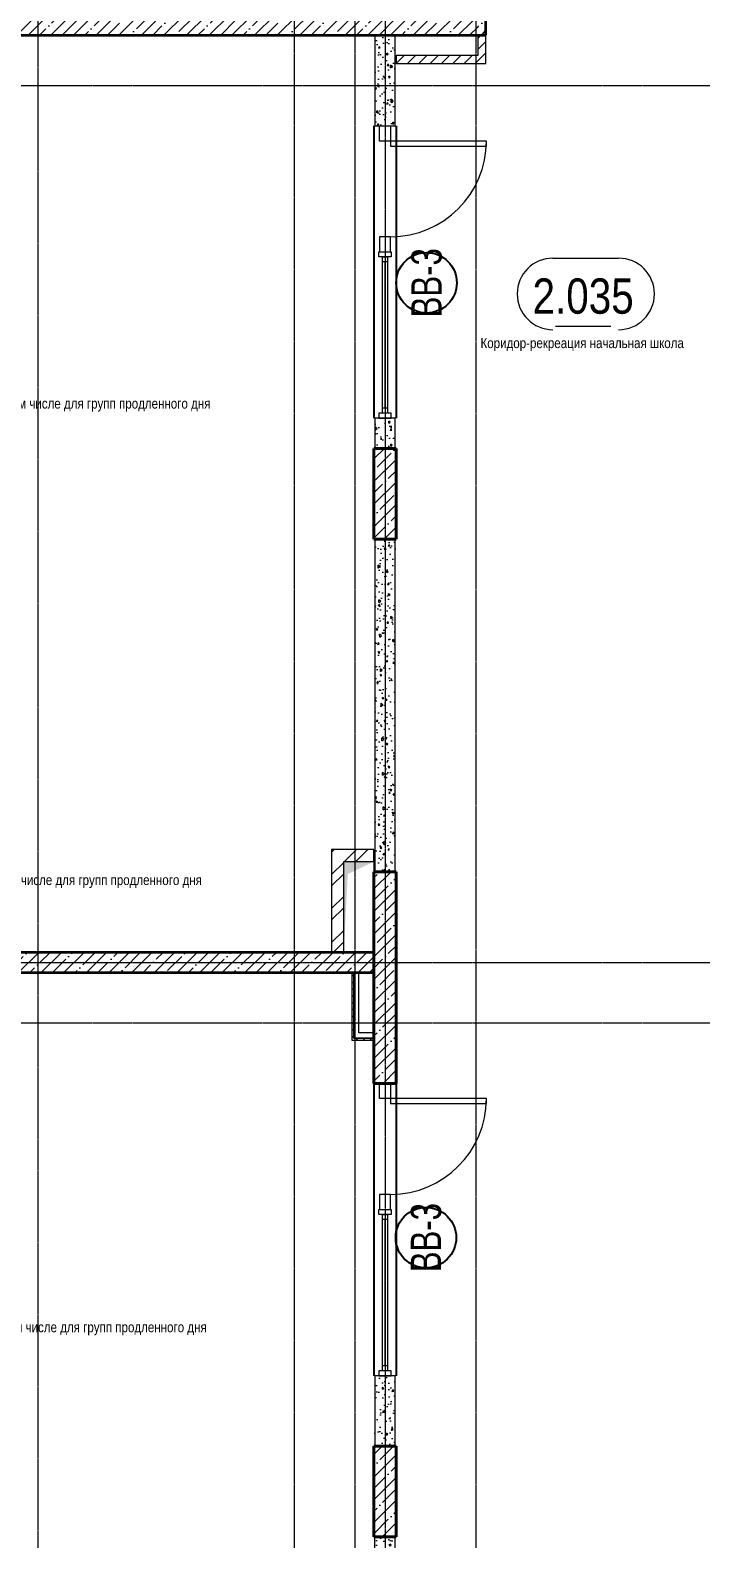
# Model space of a CAD drawing. Header units: millimetres. Extents: x -65509 to 912790, y 446 to 713294.
# Drawn here: x 192076 to 198727, y 167156 to 182125 of the extents above; entities that cross this region are included whole.
import ezdxf
from ezdxf.enums import TextEntityAlignment as Align

# ---------------------------------------------------------------- set-up
doc = ezdxf.new("R2010")
doc.units = ezdxf.units.MM
doc.linetypes.add('CENTER2', pattern=[28.575, 19.05, -3.175, 3.175, -3.175])
doc.linetypes.add('HIDDEN2', pattern=[4.7625, 3.175, -1.5875])
doc.layers.get('Defpoints').update_dxf_attribs({"color": 250})
for name, color, linetype, lineweight in [('A-AREA', 250, 'Continuous', 15), ('АР_Area', 250, 'Continuous', 5), ('АР_Витраж', 250, 'Continuous', 13), ('АР_Витраж марка', 250, 'Continuous', 9), ('АР_Двери_витраж', 250, 'Continuous', 9), ('АР_Колонны', 250, 'Continuous', 30), ('АР_площадь пом', 250, 'Continuous', 5), ('АР_Стены ГКЛ', 250, 'Continuous', 15), ('АР_Стены ЖБ', 250, 'Continuous', 35), ('АР_Стены кирпич', 250, 'Continuous', 20), ('АР_Стены ПЕНОблок', 250, 'Continuous', 20), ('АР_Штриховка', 250, 'Continuous', 0), ('ОВ_Шахты', 250, 'Continuous', 5), ('РД_Оси_100', 250, 'Continuous', 0), ('РД_проем_инж перемыч_фахверк', 250, 'Continuous', 18)]:
    doc.layers.add(name, color=color, linetype=linetype, lineweight=lineweight)
doc.layers.add('РД_Витраж_вн', color=250, linetype='Continuous')
doc.layers.add('РД_Проем', color=250, linetype='Continuous', lineweight=0, plot=False)
doc.styles.add('Arial_09', font='ARIALN.TTF', dxfattribs={"width": 0.9})
doc.styles.add('style1', font='ARIALN.TTF')
pattern_1 = [(45, (142195.16, 127275.07), (-112.2532, 112.2532), []), (45, (142307.41, 127275.07), (-112.2532, 112.2532), [198.4375, -39.6875, 0, -39.6875])]
pattern_2 = [(45, (142195.157, 127275.073), (-33.67596, 33.67596), [])]

# ---------------------------------------------------------------- blocks, each defined once
blk = doc.blocks.new('СОШ_2200_АР_ОСИ_М100_28.05.24')
at = {"layer": 'РД_Оси_100', "linetype": 'CENTER2'}
blk.add_line((49960, -6155), (49960, 139938.679), dxfattribs=at)
for points in [[(52500, 139938.679), (52500, -5755), (52358.276, -6155)], [(53100, 139938.679), (53100, -5755), (52949.266, -6155)], [(54300, 139938.679), (54300, -6155)], [(53400, 70753.904), (53400, -5755), (53550, -6155)], [(43327.994, 54300), (71363.995, 54300)], [(43327.994, 45600), (71363.995, 45600)], [(43327.994, 45000), (71363.995, 45000)]]:
    blk.add_lwpolyline(points, dxfattribs=at)
blk = doc.blocks.new('otv')
at = {"linetype": 'Continuous'}
blk.add_lwpolyline([(0, -1), (0, 0), (1, 0), (1, -1)], close=True, dxfattribs=at)
blk.add_solid([(0, -1), (0, 0), (0.135, -0.137), (1, 0)], dxfattribs=at)
blk = doc.blocks.new('MOK-МаркаПомещения1')
at = {"layer": 'A-AREA', "color": 0}
blk.add_line((-3.65, -1.94), (3.65, -1.94), dxfattribs=at)
at = {"layer": 'A-AREA', "color": 0, "style": 'style1'}
blk.add_attdef('АР-ПОМЕЩЕНИЕ:ПЛОЩАДЬ', text='', height=3, dxfattribs=at).set_placement((0, 0), align=Align.MIDDLE)
at = {"layer": 'Defpoints', "style": 'style1', "flags": 8}
blk.add_attdef('АР-ПОМЕЩЕНИЕ:НАИМЕНОВАНИЕ', text='', height=1, dxfattribs=at).set_placement((0, 2.96), align=Align.MIDDLE)
blk = doc.blocks.new('MOK-МаркаПом_овал_ареал')
for p, q in [((-2.99, 3.76), (3.52, 3.76)), ((-2.75, -3), (2.75, -3))]:
    blk.add_line(p, q)
for centre, radius, start, end in [((-2.99, 0.21), 3.55, 90, 270), ((3.52, 0.21), 3.55, 270, 90), ((-7.41, 0), 7.16, 0, 0.001)]:
    blk.add_arc(centre, radius, start, end)
at = {"color": 0, "style": 'style1'}
blk.add_attdef('АР-ПОМЕЩЕНИЕ:НОМЕР', text='', height=3, dxfattribs=at).set_placement((0.26, 0), align=Align.MIDDLE)
blk = doc.blocks.new('МаркаВитража1')
at = {"layer": 'Defpoints'}
blk.add_circle((0, 0), 3, dxfattribs=at)
at = {"color": 0, "linetype": 'ByBlock', "lineweight": -2, "style": 'Arial_09', "width": 0.9}
blk.add_attdef('АР-ОКНО:НАИМЕНОВАНИЕ', text='', height=3, dxfattribs=at).set_placement((0, 0), align=Align.MIDDLE)

msp = doc.modelspace()

# ---------------------------------------------------------------- hatches: boundary and pattern name
at = {"layer": 'АР_Стены ГКЛ', "linetype": 'Continuous', "lineweight": 0}
h = msp.add_hatch(dxfattribs=at)
h.set_pattern_fill('ANSI31', color=256, scale=15, style=0)
h.set_pattern_definition(pattern_2)
h.paths.add_polyline_path([(195265.056, 172105.073), (195285.056, 172125.073), (195285.056, 172775.073), (195265.056, 172775.073)], flags=0)
h = msp.add_hatch(dxfattribs=at)
h.set_pattern_fill('ANSI31', color=256, scale=15, style=0)
h.set_pattern_definition(pattern_2)
h.paths.add_polyline_path([(195485.056, 172105.073), (195485.056, 172125.073), (195285.056, 172125.073), (195265.056, 172105.073)], flags=0)
at = {"layer": 'АР_Штриховка', "linetype": 'Continuous', "lineweight": 5}
h = msp.add_hatch(dxfattribs=at)
h.set_pattern_fill('ANSI35', color=256, scale=25, angle=-360, style=0)
h.set_pattern_definition([(45, (142195.16, 127275.07), (-112.2532, 112.2532), []), (45, (142307.41, 127275.07), (-112.2532, 112.2532), [198.4375, -39.6875, 0, -39.6875])])
h.paths.add_polyline_path([(196595.157, 186475.073), (196395.157, 186275.073), (196395.157, 185975.073), (196595.157, 185975.073)], flags=0)
h.paths.add_polyline_path([(196595.157, 184175.073), (196395.157, 184175.073), (196395.157, 182275.073), (196595.157, 182075.073)], flags=0)
h = msp.add_hatch(dxfattribs=at)
h.set_pattern_fill('ANSI35', color=256, scale=25, angle=-360, style=0)
h.set_pattern_definition([(45, (142195.16, 127275.07), (-112.2532, 112.2532), []), (45, (142307.41, 127275.07), (-112.2532, 112.2532), [198.4375, -39.6875, 0, -39.6875])])
h.paths.add_polyline_path([(196595.157, 182075.073), (196395.157, 182275.073), (187895.157, 182275.073), (187695.157, 182075.073)], flags=0)
at = {"layer": 'АР_Штриховка', "linetype": 'Continuous', "lineweight": 0}
h = msp.add_hatch(dxfattribs=at)
h.set_pattern_fill('AR-CONC', color=256, angle=45, style=0)
h.set_pattern_definition([(95, (142195.16, 127275.07), (140.09465, 117.55338), [19.05, -209.55]), (40, (142195.16, 127275.07), (-160.01845, 110.17673), [15.24, -167.6406]), (145.45144, (142206.83, 127284.87), (-19.9238, 227.7301), [16.19, -178.09024]), (91.1842, (142159.24, 127311), (221.41024, 161.9534), [28.575, -314.325]), (141.63556, (142177.7, 127324.5), (-7.0866, 342.8268), [24.285, -267.1356]), (36.18415, (142159.24, 127311), (-7.0866, 342.8268), [22.86, -251.4597]), (66, (142186.18, 127319.97), (179.51998, 34.89515), [19.05, -209.55]), (11, (142186.18, 127319.97), (-86.53993, 173.9412), [15.24, -167.64]), (116.45145, (142201.14, 127322.88), (92.98005, 208.83634), [16.19, -178.08994]), (82.5, (142195.16, 127275.07), (-57.60547, 61.973414), [0, -165.608, 0, -170.18, 0, -168.275]), (52.5, (142195.16, 127275.07), (-23.58973, 118.087), [0, -97.028, 0, -161.798, 0, -64.135]), (12.5, (142155.105, 127235.02), (99.927863, 91.826196), [0, -63.5, 0, -198.12, 0, -262.89]), (2.5, (142137.14, 127217.06), (86.7639, 122.7224), [0, -82.55, 0, -131.572, 0, -186.69])])
h.paths.add_polyline_path([(195495.157, 177974.073), (195695.157, 177974.073), (195695.157, 178275.073), (195495.157, 178275.073)], flags=0)
h.paths.add_polyline_path([(195495.157, 181175.073), (195695.157, 181175.073), (195695.157, 182075.073), (195495.157, 182075.073)], flags=0)
at = {"layer": 'АР_Штриховка', "linetype": 'Continuous', "lineweight": 0, "ltscale": 0.5}
h = msp.add_hatch(dxfattribs=at)
h.set_pattern_fill('ANSI31', color=256, scale=25, angle=-360, style=0)
h.set_pattern_definition([(45, (142195.16, 127275.07), (-56.1266, 56.1266), [])])
h.paths.add_polyline_path([(196595.157, 182075.073), (196515.157, 182075.073), (196515.157, 181875.073), (196595.157, 181795.073)], flags=0)
h = msp.add_hatch(dxfattribs=at)
h.set_pattern_fill('ANSI31', color=256, scale=25, style=0)
h.set_pattern_definition([(45, (142195.16, 127275.07), (-56.1266, 56.1266), [])])
h.paths.add_polyline_path([(196595.157, 181795.073), (196515.157, 181875.073), (195705.157, 181875.073), (195705.157, 181795.073)], flags=0)
at = {"layer": 'АР_Штриховка', "linetype": 'Continuous', "lineweight": 5}
h = msp.add_hatch(dxfattribs=at)
h.set_pattern_fill('ANSI35', color=256, scale=25, style=0)
h.set_pattern_definition(pattern_1)
h.paths.add_polyline_path([(195485.157, 177075.073), (195705.157, 177075.073), (195705.157, 177975.073), (195485.157, 177975.073)], flags=0)
at = {"layer": 'АР_Штриховка', "linetype": 'Continuous', "lineweight": 0}
h = msp.add_hatch(dxfattribs=at)
h.set_pattern_fill('AR-CONC', color=256, angle=45, style=0)
h.set_pattern_definition([(95, (142195.16, 127275.07), (140.09465, 117.55338), [19.05, -209.55]), (40, (142195.16, 127275.07), (-160.01845, 110.17673), [15.24, -167.6406]), (145.45144, (142206.83, 127284.87), (-19.9238, 227.7301), [16.19, -178.09024]), (91.1842, (142159.24, 127311), (221.41024, 161.9534), [28.575, -314.325]), (141.63556, (142177.7, 127324.5), (-7.0866, 342.8268), [24.285, -267.1356]), (36.18415, (142159.24, 127311), (-7.0866, 342.8268), [22.86, -251.4597]), (66, (142186.18, 127319.97), (179.51998, 34.89515), [19.05, -209.55]), (11, (142186.18, 127319.97), (-86.53993, 173.9412), [15.24, -167.64]), (116.45145, (142201.14, 127322.88), (92.98005, 208.83634), [16.19, -178.08994]), (82.5, (142195.16, 127275.07), (-57.60547, 61.973414), [0, -165.608, 0, -170.18, 0, -168.275]), (52.5, (142195.16, 127275.07), (-23.58973, 118.087), [0, -97.028, 0, -161.798, 0, -64.135]), (12.5, (142155.105, 127235.02), (99.92786, 91.826196), [0, -63.5, 0, -198.12, 0, -262.89]), (2.5, (142137.14, 127217.06), (86.7639, 122.7224), [0, -82.55, 0, -131.572, 0, -186.69])])
h.paths.add_polyline_path([(195495.157, 173774.073), (195695.157, 173774.073), (195695.157, 177076.073), (195495.157, 177076.073)], flags=0)
h = msp.add_hatch(dxfattribs=at)
h.set_pattern_fill('ANSI32', color=256, scale=25, style=0)
h.set_pattern_definition([(45, (142195.16, 127275.07), (-168.3798, 168.3798), []), (45, (142307.4, 127275.07), (-168.3798, 168.3798), [])])
h.paths.add_polyline_path([(195065.241, 172975.02), (195185.241, 172975.031), (195185.157, 173875.073), (195065.146, 173995.073)], flags=0)
h = msp.add_hatch(dxfattribs=at)
h.set_pattern_fill('ANSI32', color=256, scale=25, angle=-360, style=0)
h.set_pattern_definition([(45, (142195.16, 127275.07), (-168.3798, 168.3798), []), (45, (142307.4, 127275.07), (-168.3798, 168.3798), [])])
h.paths.add_polyline_path([(195065.146, 173995.073), (195185.157, 173875.073), (195485.157, 173875.073), (195485.157, 173995.073)], flags=0)
at = {"layer": 'АР_Штриховка', "linetype": 'Continuous', "lineweight": 5}
h = msp.add_hatch(dxfattribs=at)
h.set_pattern_fill('ANSI35', color=256, scale=25, style=0)
h.set_pattern_definition(pattern_1)
h.paths.add_polyline_path([(195485.157, 171675.073), (195705.157, 171675.073), (195705.157, 173775.073), (195485.157, 173775.073)], flags=0)
h = msp.add_hatch(dxfattribs=at)
h.set_pattern_fill('ANSI35', color=256, scale=25, style=0)
h.set_pattern_definition([(45, (142195.16, 127275.07), (-112.2532, 112.2532), []), (45, (142307.41, 127275.07), (-112.2532, 112.2532), [198.4375, -39.6875, 0, -39.6875])])
h.paths.add_polyline_path([(187915.157, 172975.073), (187915.157, 172775.073), (195485.157, 172775.073), (195485.157, 172975.073)], flags=0)
at = {"layer": 'АР_Штриховка', "linetype": 'Continuous', "lineweight": 0}
h = msp.add_hatch(dxfattribs=at)
h.set_pattern_fill('AR-CONC', color=256, angle=45, style=0)
h.set_pattern_definition([(95, (142195.16, 127275.07), (140.09465, 117.55338), [19.05, -209.55]), (40, (142195.16, 127275.07), (-160.01845, 110.17673), [15.24, -167.6406]), (145.45144, (142206.83, 127284.87), (-19.9238, 227.7301), [16.19, -178.09024]), (91.1842, (142159.24, 127311), (221.41024, 161.9534), [28.575, -314.325]), (141.63556, (142177.7, 127324.5), (-7.0866, 342.8268), [24.285, -267.1356]), (36.18415, (142159.24, 127311), (-7.0866, 342.8268), [22.86, -251.4597]), (66, (142186.18, 127319.97), (179.51998, 34.89515), [19.05, -209.55]), (11, (142186.18, 127319.97), (-86.53993, 173.9412), [15.24, -167.64]), (116.45145, (142201.14, 127322.88), (92.98005, 208.83634), [16.19, -178.08994]), (82.5, (142195.16, 127275.07), (-57.60547, 61.973414), [0, -165.608, 0, -170.18, 0, -168.275]), (52.5, (142195.16, 127275.07), (-23.58973, 118.087), [0, -97.028, 0, -161.798, 0, -64.135]), (12.5, (142155.105, 127235.02), (99.92786, 91.826196), [0, -63.5, 0, -198.12, 0, -262.89]), (2.5, (142137.14, 127217.06), (86.7639, 122.7224), [0, -82.55, 0, -131.572, 0, -186.69])])
h.paths.add_polyline_path([(195495.157, 168075.073), (195695.157, 168075.073), (195695.157, 168774.073), (195495.157, 168774.073)], flags=0)
h.paths.add_polyline_path([(195495.157, 171674.073), (195695.157, 171674.073), (195695.157, 171676.073), (195495.157, 171676.073)], flags=0)
at = {"layer": 'АР_Штриховка', "linetype": 'Continuous', "lineweight": 5}
h = msp.add_hatch(dxfattribs=at)
h.set_pattern_fill('ANSI35', color=256, scale=25, style=0)
h.set_pattern_definition(pattern_1)
h.paths.add_polyline_path([(195485.157, 167175.073), (195705.157, 167175.073), (195705.157, 168075.073), (195485.157, 168075.073)], flags=0)
at = {"layer": 'АР_Штриховка', "linetype": 'Continuous', "lineweight": 0}
h = msp.add_hatch(dxfattribs=at)
h.set_pattern_fill('AR-CONC', color=256, angle=45, style=0)
h.set_pattern_definition([(95, (142195.16, 127275.07), (140.09465, 117.55338), [19.05, -209.55]), (40, (142195.16, 127275.07), (-160.01845, 110.17673), [15.24, -167.6406]), (145.45144, (142206.83, 127284.87), (-19.9238, 227.7301), [16.19, -178.09024]), (91.1842, (142159.24, 127311), (221.41024, 161.9534), [28.575, -314.325]), (141.63556, (142177.7, 127324.5), (-7.0866, 342.8268), [24.285, -267.1356]), (36.18415, (142159.24, 127311), (-7.0866, 342.8268), [22.86, -251.4597]), (66, (142186.18, 127319.97), (179.51998, 34.89515), [19.05, -209.55]), (11, (142186.18, 127319.97), (-86.53993, 173.9412), [15.24, -167.64]), (116.45145, (142201.14, 127322.88), (92.98005, 208.83634), [16.19, -178.08994]), (82.5, (142195.16, 127275.07), (-57.60547, 61.973414), [0, -165.608, 0, -170.18, 0, -168.275]), (52.5, (142195.16, 127275.07), (-23.58973, 118.087), [0, -97.028, 0, -161.798, 0, -64.135]), (12.5, (142155.105, 127235.02), (99.92786, 91.826196), [0, -63.5, 0, -198.12, 0, -262.89]), (2.5, (142137.14, 127217.06), (86.7639, 122.7224), [0, -82.55, 0, -131.572, 0, -186.69])])
h.paths.add_polyline_path([(195495.157, 165074.073), (195695.157, 165074.073), (195695.157, 165625.073), (195495.157, 165625.073)], flags=0)
h.paths.add_polyline_path([(195495.157, 165625.073), (195695.157, 165625.073), (195695.157, 166595.073), (195495.157, 166595.073)], flags=0)
h.paths.add_polyline_path([(195495.157, 166595.073), (195695.157, 166595.073), (195695.157, 167175.073), (195495.157, 167175.073)], flags=0)

# ---------------------------------------------------------------- linework, layer by layer
at = {"layer": 'АР_Витраж', "linetype": 'Continuous', "lineweight": 5}
for p, q in [((195485.157, 178275.073), (195485.157, 179925.073)), ((195705.157, 178275.073), (195705.157, 179925.073)), ((195485.157, 168774.073), (195485.157, 170424.073)), ((195705.157, 168774.073), (195705.157, 170424.073))]:
    msp.add_line(p, q, dxfattribs=at)
at = {"layer": 'АР_Витраж', "linetype": 'Continuous', "lineweight": 13}
for p, q in [((195620.157, 179825.073), (195570.157, 179825.073)), ((195595.157, 178375.073), (195595.157, 179825.073)), ((195620.157, 178375.073), (195570.157, 178375.073)), ((195620.157, 170324.073), (195570.157, 170324.073)), ((195595.157, 168874.073), (195595.157, 170324.073)), ((195620.157, 168874.073), (195570.157, 168874.073))]:
    msp.add_line(p, q, dxfattribs=at)
for points in [[(195535.157, 179875.073), (195535.157, 179925.073), (195655.157, 179925.073), (195655.157, 179875.073)], [(195620.157, 178325.073), (195570.157, 178325.073), (195570.157, 179875.073), (195620.157, 179875.073)], [(195535.157, 178325.073), (195535.157, 178275.073), (195655.157, 178275.073), (195655.157, 178325.073)], [(195535.157, 170374.073), (195535.157, 170424.073), (195655.157, 170424.073), (195655.157, 170374.073)], [(195620.157, 168824.073), (195570.157, 168824.073), (195570.157, 170374.073), (195620.157, 170374.073)], [(195535.157, 168824.073), (195535.157, 168774.073), (195655.157, 168774.073), (195655.157, 168824.073)]]:
    msp.add_lwpolyline(points, close=True, dxfattribs=at)
at = {"layer": 'АР_Двери_витраж', "linetype": 'Continuous', "lineweight": 9}
for points in [[(195540.157, 181025.073), (195540.157, 181175.073), (195650.157, 181175.073), (195650.157, 181025.073)], [(195650.157, 181025.073), (195650.157, 180975.073), (196600.157, 180975.073), (196600.157, 181025.073)], [(195540.157, 180075.073), (195540.157, 179925.073), (195650.157, 179925.073), (195650.157, 180075.073)], [(195540.157, 171524.073), (195540.157, 171674.073), (195650.157, 171674.073), (195650.157, 171524.073)], [(195650.157, 171524.073), (195650.157, 171474.073), (196600.157, 171474.073), (196600.157, 171524.073)], [(195540.157, 170574.073), (195540.157, 170424.073), (195650.157, 170424.073), (195650.157, 170574.073)]]:
    msp.add_lwpolyline(points, close=True, dxfattribs=at)
for centre in [(195650.157, 181025.073), (195650.157, 171524.073)]:
    msp.add_arc(centre, 950, 270, 0, dxfattribs=at)
at = {"layer": 'АР_Колонны', "linetype": 'HIDDEN2', "lineweight": 25}
for p, q in [((195485.157, 177975.073), (195705.157, 177975.073)), ((195485.157, 177075.073), (195485.157, 177975.073)), ((195705.157, 177975.073), (195705.157, 177075.073)), ((195705.157, 177075.073), (195485.157, 177075.073)), ((195485.157, 173775.073), (195705.157, 173775.073)), ((195485.157, 171675.073), (195485.157, 173775.073)), ((195705.157, 173775.073), (195705.157, 171675.073)), ((195705.157, 171675.073), (195485.157, 171675.073)), ((195485.157, 168075.073), (195705.157, 168075.073)), ((195485.157, 167175.073), (195485.157, 168075.073)), ((195705.157, 168075.073), (195705.157, 167175.073)), ((195705.157, 167175.073), (195485.157, 167175.073))]:
    msp.add_line(p, q, dxfattribs=at)
at = {"layer": 'АР_Колонны', "linetype": 'Continuous', "lineweight": 35}
for p, q in [((195485.157, 177975.073), (195705.157, 177975.073)), ((195485.157, 177075.073), (195485.157, 177975.073)), ((195705.157, 177075.073), (195705.157, 177975.073)), ((195485.157, 177075.073), (195705.157, 177075.073)), ((195485.157, 173775.073), (195705.157, 173775.073)), ((195485.157, 171675.073), (195485.157, 173775.073)), ((195705.157, 171675.073), (195705.157, 173775.073)), ((195485.157, 171675.073), (195705.157, 171675.073)), ((195485.157, 168075.073), (195705.157, 168075.073)), ((195485.157, 167175.073), (195485.157, 168075.073)), ((195705.157, 167175.073), (195705.157, 168075.073)), ((195485.157, 167175.073), (195705.157, 167175.073))]:
    msp.add_line(p, q, dxfattribs=at)
at = {"layer": 'АР_Стены ГКЛ', "linetype": 'Continuous', "lineweight": 5}
for p, q in [((195285.056, 172775.073), (195265.056, 172775.073)), ((195265.056, 172775.073), (195265.056, 172105.073)), ((195335.056, 172775.073), (195285.056, 172775.073)), ((195285.056, 172775.073), (195285.056, 172125.073)), ((195285.056, 172125.073), (195285.056, 172775.073)), ((195335.056, 172175.073), (195335.056, 172775.073)), ((195485.056, 172175.073), (195335.056, 172175.073)), ((195485.056, 172125.073), (195485.056, 172175.073)), ((195265.056, 172105.073), (195485.056, 172105.073)), ((195285.056, 172125.073), (195485.056, 172125.073)), ((195485.056, 172125.073), (195285.056, 172125.073)), ((195485.056, 172105.073), (195485.056, 172125.073))]:
    msp.add_line(p, q, dxfattribs=at)
at = {"layer": 'АР_Стены ЖБ', "linetype": 'Continuous', "lineweight": 35}
for p, q in [((196595.157, 182075.073), (196595.157, 184175.073)), ((187695.157, 182075.073), (196595.157, 182075.073)), ((195485.157, 172975.073), (187915.157, 172975.073)), ((195485.157, 172775.073), (195485.157, 172975.073)), ((187915.157, 172775.073), (195485.157, 172775.073))]:
    msp.add_line(p, q, dxfattribs=at)
at = {"layer": 'АР_Стены ЖБ', "linetype": 'Continuous', "lineweight": 40}
for p, q in [((195705.157, 177975.073), (195485.157, 177975.073)), ((195485.157, 177975.073), (195485.157, 177075.073)), ((195705.157, 177075.073), (195705.157, 177975.073)), ((195485.157, 177075.073), (195705.157, 177075.073)), ((195705.157, 173775.073), (195485.157, 173775.073)), ((195485.157, 173775.073), (195485.157, 171675.073)), ((195705.157, 171675.073), (195705.157, 173775.073)), ((195485.157, 171675.073), (195705.157, 171675.073)), ((195705.157, 168075.073), (195485.157, 168075.073)), ((195485.157, 168075.073), (195485.157, 167175.073)), ((195705.157, 167175.073), (195705.157, 168075.073)), ((195485.157, 167175.073), (195705.157, 167175.073))]:
    msp.add_line(p, q, dxfattribs=at)
at = {"layer": 'АР_Стены кирпич', "linetype": 'Continuous', "lineweight": 20}
for p, q in [((195065.146, 173995.073), (195065.241, 172975.02)), ((195485.157, 173995.073), (195065.146, 173995.073)), ((195485.157, 173875.073), (195485.157, 173995.073)), ((195185.241, 172975.031), (195185.157, 173875.073)), ((195185.157, 173875.073), (195485.157, 173875.073)), ((195065.241, 172975.02), (195185.241, 172975.031))]:
    msp.add_line(p, q, dxfattribs=at)
at = {"layer": 'АР_Стены ПЕНОблок', "linetype": 'Continuous', "lineweight": 20}
for p, q in [((195695.157, 182075.073), (195495.157, 182075.073)), ((195495.157, 182075.073), (195495.157, 181175.073)), ((195695.157, 181175.073), (195695.157, 182075.073)), ((196595.157, 182075.073), (196515.157, 182075.073)), ((196515.157, 182075.073), (196515.157, 181875.073)), ((196595.157, 181795.073), (196595.157, 182075.073)), ((196515.157, 181875.073), (195705.157, 181875.073)), ((195705.157, 181875.073), (195705.157, 181795.073)), ((195705.157, 181795.073), (196595.157, 181795.073)), ((195495.157, 181175.073), (195695.157, 181175.073)), ((195695.157, 178275.073), (195495.157, 178275.073)), ((195495.157, 178275.073), (195495.157, 177974.073)), ((195695.157, 177974.073), (195695.157, 178275.073)), ((195495.157, 177974.073), (195695.157, 177974.073)), ((195695.157, 177076.073), (195495.157, 177076.073)), ((195495.157, 177076.073), (195495.157, 173774.073)), ((195695.157, 173774.073), (195695.157, 177076.073)), ((195495.157, 173774.073), (195695.157, 173774.073)), ((195695.157, 171676.073), (195495.157, 171676.073)), ((195495.157, 171676.073), (195495.157, 171674.073)), ((195495.157, 171674.073), (195695.157, 171674.073)), ((195695.157, 171674.073), (195695.157, 171676.073)), ((195695.157, 168774.073), (195495.157, 168774.073)), ((195495.157, 168774.073), (195495.157, 168075.073)), ((195695.157, 168075.073), (195695.157, 168774.073)), ((195495.157, 168075.073), (195695.157, 168075.073)), ((195695.157, 167175.073), (195495.157, 167175.073)), ((195495.157, 165625.073), (195495.157, 167175.073)), ((195695.157, 166595.073), (195695.157, 167175.073))]:
    msp.add_line(p, q, dxfattribs=at)
at = {"layer": 'РД_Витраж_вн', "linetype": 'Continuous', "lineweight": -3}
for p, q in [((195485.157, 181175.073), (195485.157, 178275.073)), ((195705.157, 181175.073), (195705.157, 178275.073)), ((195485.157, 171674.073), (195485.157, 168774.073)), ((195705.157, 171674.073), (195705.157, 168774.073))]:
    msp.add_line(p, q, dxfattribs=at)
at = {"layer": 'РД_Проем', "linetype": 'Continuous', "lineweight": 0}
for p, q in [((195485.157, 181175.073), (195485.157, 178275.073)), ((195705.157, 181175.073), (195705.157, 178275.073)), ((195485.157, 171674.073), (195485.157, 168774.073)), ((195705.157, 171674.073), (195705.157, 168774.073))]:
    msp.add_line(p, q, dxfattribs=at)
at = {"layer": 'РД_проем_инж перемыч_фахверк', "linetype": 'Continuous', "lineweight": 18}
for p, q in [((195485.157, 181175.073), (195485.157, 178275.073)), ((195705.157, 181175.073), (195705.157, 178275.073)), ((195485.157, 171675.073), (195485.157, 168775.073)), ((195705.157, 171675.073), (195705.157, 168775.073))]:
    msp.add_line(p, q, dxfattribs=at)

# ---------------------------------------------------------------- block references
at = {"layer": 'АР_Area', "linetype": 'Continuous', "lineweight": 5}
ref = msp.add_blockref('MOK-МаркаПом_овал_ареал', (197559.695, 179487.049), dxfattribs=dict(at, xscale=100, yscale=100, zscale=100))
ref.add_attrib('АР-ПОМЕЩЕНИЕ:НОМЕР', '2.035', dxfattribs={"layer": '0', "color": 0, "height": 350, "style": 'style1'}).set_placement((197559.695, 179487.049), align=Align.MIDDLE)
ref.add_attrib('АР-ПОМЕЩЕНИЕ:НАИМЕНОВАНИЕ', 'Коридор-рекреация начальная школа', dxfattribs={"layer": 'Defpoints', "color": 2, "height": 100, "style": 'style1'}).set_placement((197550.279, 179005.656), align=Align.MIDDLE)
ref = msp.add_blockref('MOK-МаркаПом_овал_ареал', (190450.446, 178890.797), dxfattribs=dict(at, xscale=100, yscale=100, zscale=100))
ref.add_attrib('АР-ПОМЕЩЕНИЕ:НОМЕР', '2.033', dxfattribs={"layer": '0', "color": 0, "height": 350, "style": 'style1'}).set_placement((190450.446, 178890.797), align=Align.MIDDLE)
ref.add_attrib('АР-ПОМЕЩЕНИЕ:НАИМЕНОВАНИЕ', 'Универсальное помещение с возможностью проведения занятий во внеурочное время, в том числе для групп продленного дня', dxfattribs={"layer": 'Defpoints', "color": 2, "height": 100, "style": 'style1'}).set_placement((190441.03, 178409.404), align=Align.MIDDLE)
ref = msp.add_blockref('MOK-МаркаПом_овал_ареал', (190413.365, 169726.309), dxfattribs=dict(at, xscale=100, yscale=100, zscale=100))
ref.add_attrib('АР-ПОМЕЩЕНИЕ:НОМЕР', '2.031', dxfattribs={"layer": '0', "color": 0, "height": 350, "style": 'style1'}).set_placement((190413.365, 169726.309), align=Align.MIDDLE)
ref.add_attrib('АР-ПОМЕЩЕНИЕ:НАИМЕНОВАНИЕ', 'Универсальное помещение с возможностью проведения занятий во внеурочное время, в том числе для групп продленного дня', dxfattribs={"layer": 'Defpoints', "color": 2, "height": 100, "style": 'style1'}).set_placement((190403.95, 169244.916), align=Align.MIDDLE)
at = {"layer": 'АР_Витраж марка', "linetype": 'Continuous', "lineweight": 9, "xscale": 100, "yscale": 100, "zscale": 100, "rotation": 90}
for p in [(196006.324, 179618.787), (196000.652, 170144.372)]:
    msp.add_blockref('МаркаВитража1', p, dxfattribs=at).add_auto_attribs({'АР-ОКНО:НАИМЕНОВАНИЕ': 'ВВ-3'})
at = {"layer": 'АР_площадь пом', "linetype": 'Continuous', "lineweight": 5}
ref = msp.add_blockref('MOK-МаркаПомещения1', (190356.713, 173386.345), dxfattribs=dict(at, xscale=100, yscale=100, zscale=100))
ref.add_attrib('АР-ПОМЕЩЕНИЕ:НАИМЕНОВАНИЕ', 'Универсальное помещение с возможностью проведения занятий во внеурочное время, в том числе для групп продленного дня', dxfattribs={"layer": 'Defpoints', "height": 100, "style": 'style1'}).set_placement((190356.713, 173681.908), align=Align.MIDDLE)
ref.add_attrib('АР-ПОМЕЩЕНИЕ:ПЛОЩАДЬ', '68.46', dxfattribs={"layer": 'A-AREA', "color": 0, "height": 300, "style": 'style1'}).set_placement((190356.713, 173386.345), align=Align.MIDDLE)
at = {"layer": 'ОВ_Шахты', "xscale": 300, "yscale": 900, "zscale": 1400}
msp.add_blockref('otv', (195185.157, 173875.073), dxfattribs=at)
at = {"layer": 'РД_Оси_100'}
msp.add_blockref('СОШ_2200_АР_ОСИ_М100_28.05.24', (142195.157, 127275.073), dxfattribs=at)

doc.saveas('drawing.dxf')
